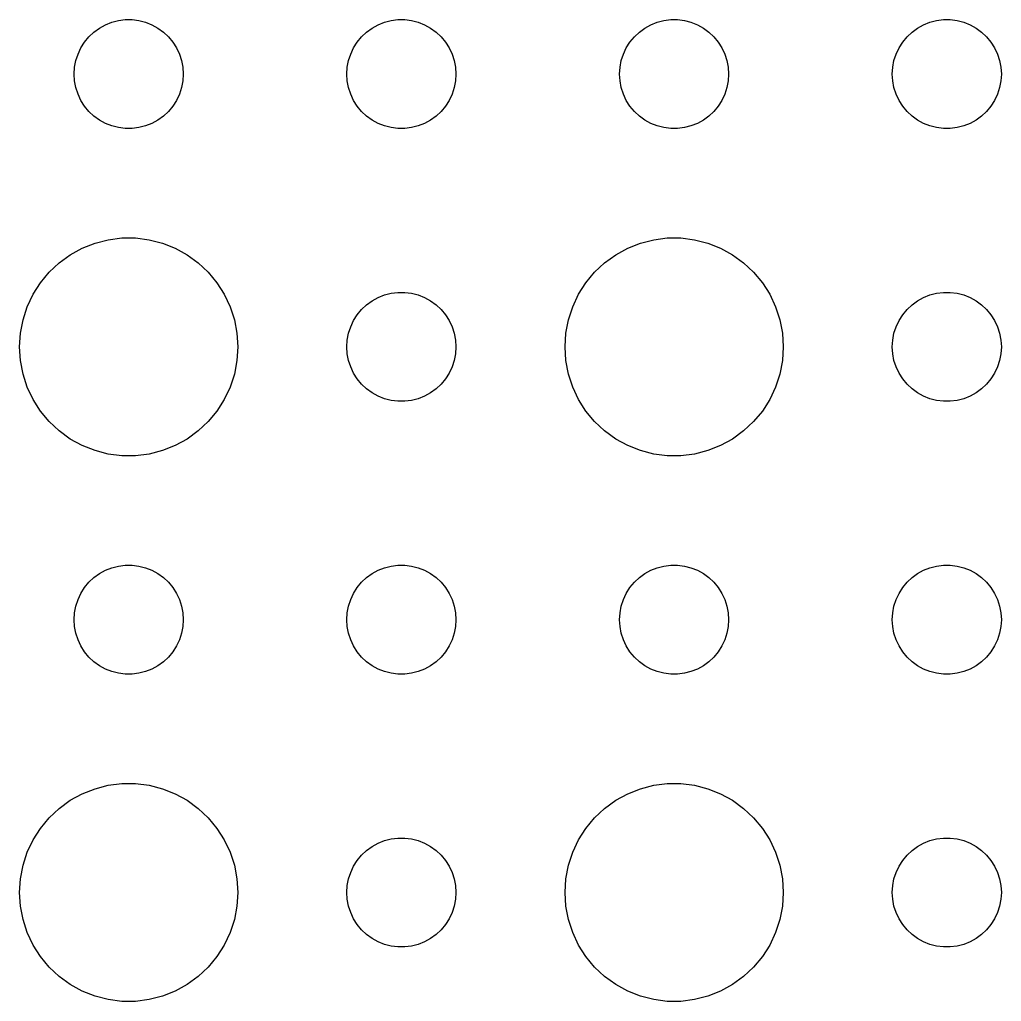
# Model space of a CAD drawing. Header units: metres. Extents: x -134 to 134, y 176 to 508.
# Drawn here: x 34.5 to 61.5, y 225.01 to 252 of the extents above; entities that cross this region are included whole.
import ezdxf

# ---------------------------------------------------------------- set-up
doc = ezdxf.new("R2010")
doc.units = ezdxf.units.M

msp = doc.modelspace()

# ---------------------------------------------------------------- linework, layer by layer
for p, q in [((36.8613, 251.857), (37.0365, 251.927)), ((37.0365, 251.927), (37.2189, 251.973)), ((37.2189, 251.973), (37.4058, 251.997)), ((37.4058, 251.997), (37.5942, 251.997)), ((37.5942, 251.997), (37.7811, 251.973)), ((37.7811, 251.973), (37.9635, 251.927)), ((37.9635, 251.927), (38.1387, 251.857)), ((44.3613, 251.857), (44.5365, 251.927)), ((44.5365, 251.927), (44.7189, 251.973)), ((44.7189, 251.973), (44.9058, 251.997)), ((44.9058, 251.997), (45.0942, 251.997)), ((45.0942, 251.997), (45.2811, 251.973)), ((45.2811, 251.973), (45.4635, 251.927)), ((45.4635, 251.927), (45.6387, 251.857)), ((51.8613, 251.857), (52.0365, 251.927)), ((52.0365, 251.927), (52.2189, 251.973)), ((52.2189, 251.973), (52.4058, 251.997)), ((52.4058, 251.997), (52.5942, 251.997)), ((52.5942, 251.997), (52.7811, 251.973)), ((52.7811, 251.973), (52.9635, 251.927)), ((52.9635, 251.927), (53.1387, 251.857)), ((59.3613, 251.857), (59.5365, 251.927)), ((59.5365, 251.927), (59.7189, 251.973)), ((59.7189, 251.973), (59.9058, 251.997)), ((59.9058, 251.997), (60.0942, 251.997)), ((60.0942, 251.997), (60.2811, 251.973)), ((60.2811, 251.973), (60.4635, 251.927)), ((60.4635, 251.927), (60.6387, 251.857)), ((36.4065, 251.527), (36.5439, 251.656)), ((36.5439, 251.656), (36.6963, 251.766)), ((36.6963, 251.766), (36.8613, 251.857)), ((38.1387, 251.857), (38.3037, 251.766)), ((38.3037, 251.766), (38.4561, 251.656)), ((38.4561, 251.656), (38.5934, 251.527)), ((43.9065, 251.527), (44.0439, 251.656)), ((44.0439, 251.656), (44.1963, 251.766)), ((44.1963, 251.766), (44.3613, 251.857)), ((45.6387, 251.857), (45.8037, 251.766)), ((45.8037, 251.766), (45.9561, 251.656)), ((45.9561, 251.656), (46.0934, 251.527)), ((51.4065, 251.527), (51.5439, 251.656)), ((51.5439, 251.656), (51.6963, 251.766)), ((51.6963, 251.766), (51.8613, 251.857)), ((53.1387, 251.857), (53.3037, 251.766)), ((53.3037, 251.766), (53.4561, 251.656)), ((53.4561, 251.656), (53.5934, 251.527)), ((58.9065, 251.527), (59.0439, 251.656)), ((59.0439, 251.656), (59.1963, 251.766)), ((59.1963, 251.766), (59.3613, 251.857)), ((60.6387, 251.857), (60.8037, 251.766)), ((60.8037, 251.766), (60.9561, 251.656)), ((60.9561, 251.656), (61.0934, 251.527)), ((36.1855, 251.223), (36.2865, 251.382)), ((36.2865, 251.382), (36.4065, 251.527)), ((38.5934, 251.527), (38.7135, 251.382)), ((38.7135, 251.382), (38.8145, 251.223)), ((43.6855, 251.223), (43.7865, 251.382)), ((43.7865, 251.382), (43.9065, 251.527)), ((46.0934, 251.527), (46.2135, 251.382)), ((46.2135, 251.382), (46.3145, 251.223)), ((51.1855, 251.223), (51.2865, 251.382)), ((51.2865, 251.382), (51.4065, 251.527)), ((53.5934, 251.527), (53.7135, 251.382)), ((53.7135, 251.382), (53.8145, 251.223)), ((58.6855, 251.223), (58.7865, 251.382)), ((58.7865, 251.382), (58.9065, 251.527)), ((61.0934, 251.527), (61.2135, 251.382)), ((61.2135, 251.382), (61.3145, 251.223)), ((36.1053, 251.052), (36.1855, 251.223)), ((38.8145, 251.223), (38.8947, 251.052)), ((43.6053, 251.052), (43.6855, 251.223)), ((46.3145, 251.223), (46.3947, 251.052)), ((51.1053, 251.052), (51.1855, 251.223)), ((53.8145, 251.223), (53.8947, 251.052)), ((58.6053, 251.052), (58.6855, 251.223)), ((61.3145, 251.223), (61.3947, 251.052)), ((36.0118, 250.688), (36.0471, 250.873)), ((36.0471, 250.873), (36.1053, 251.052)), ((38.8947, 251.052), (38.9529, 250.873)), ((38.9529, 250.873), (38.9882, 250.688)), ((43.5118, 250.688), (43.5471, 250.873)), ((43.5471, 250.873), (43.6053, 251.052)), ((46.3947, 251.052), (46.4529, 250.873)), ((46.4529, 250.873), (46.4882, 250.688)), ((51.0118, 250.688), (51.0471, 250.873)), ((51.0471, 250.873), (51.1053, 251.052)), ((53.8947, 251.052), (53.9529, 250.873)), ((53.9529, 250.873), (53.9882, 250.688)), ((58.5118, 250.688), (58.5471, 250.873)), ((58.5471, 250.873), (58.6053, 251.052)), ((61.3947, 251.052), (61.4529, 250.873)), ((61.4529, 250.873), (61.4882, 250.688)), ((36, 250.5), (36.0118, 250.688)), ((38.9882, 250.688), (39, 250.5)), ((43.5, 250.5), (43.5118, 250.688)), ((46.4882, 250.688), (46.5, 250.5)), ((51, 250.5), (51.0118, 250.688)), ((53.9882, 250.688), (54, 250.5)), ((58.5, 250.5), (58.5118, 250.688)), ((61.4882, 250.688), (61.5, 250.5)), ((36.0118, 250.312), (36, 250.5)), ((36.0471, 250.127), (36.0118, 250.312)), ((38.9882, 250.312), (38.9529, 250.127)), ((39, 250.5), (38.9882, 250.312)), ((43.5118, 250.312), (43.5, 250.5)), ((43.5471, 250.127), (43.5118, 250.312)), ((46.4882, 250.312), (46.4529, 250.127)), ((46.5, 250.5), (46.4882, 250.312)), ((51.0118, 250.312), (51, 250.5)), ((51.0471, 250.127), (51.0118, 250.312)), ((53.9882, 250.312), (53.9529, 250.127)), ((54, 250.5), (53.9882, 250.312)), ((58.5118, 250.312), (58.5, 250.5)), ((58.5471, 250.127), (58.5118, 250.312)), ((61.4882, 250.312), (61.4529, 250.127)), ((61.5, 250.5), (61.4882, 250.312)), ((36.1053, 249.948), (36.0471, 250.127)), ((38.9529, 250.127), (38.8947, 249.948)), ((43.6053, 249.948), (43.5471, 250.127)), ((46.4529, 250.127), (46.3947, 249.948)), ((51.1053, 249.948), (51.0471, 250.127)), ((53.9529, 250.127), (53.8947, 249.948)), ((58.6053, 249.948), (58.5471, 250.127)), ((61.4529, 250.127), (61.3947, 249.948)), ((36.1855, 249.777), (36.1053, 249.948)), ((36.2865, 249.618), (36.1855, 249.777)), ((38.8145, 249.777), (38.7135, 249.618)), ((38.8947, 249.948), (38.8145, 249.777)), ((43.6855, 249.777), (43.6053, 249.948)), ((43.7865, 249.618), (43.6855, 249.777)), ((46.3145, 249.777), (46.2135, 249.618)), ((46.3947, 249.948), (46.3145, 249.777)), ((51.1855, 249.777), (51.1053, 249.948)), ((51.2865, 249.618), (51.1855, 249.777)), ((53.8145, 249.777), (53.7135, 249.618)), ((53.8947, 249.948), (53.8145, 249.777)), ((58.6855, 249.777), (58.6053, 249.948)), ((58.7865, 249.618), (58.6855, 249.777)), ((61.3145, 249.777), (61.2135, 249.618)), ((61.3947, 249.948), (61.3145, 249.777)), ((36.4065, 249.473), (36.2865, 249.618)), ((38.7135, 249.618), (38.5934, 249.473)), ((43.9065, 249.473), (43.7865, 249.618)), ((46.2135, 249.618), (46.0934, 249.473)), ((51.4065, 249.473), (51.2865, 249.618)), ((53.7135, 249.618), (53.5934, 249.473)), ((58.9065, 249.473), (58.7865, 249.618)), ((61.2135, 249.618), (61.0934, 249.473)), ((36.5439, 249.344), (36.4065, 249.473)), ((36.6963, 249.234), (36.5439, 249.344)), ((36.8613, 249.143), (36.6963, 249.234)), ((38.3037, 249.234), (38.1387, 249.143)), ((38.4561, 249.344), (38.3037, 249.234)), ((38.5934, 249.473), (38.4561, 249.344)), ((44.0439, 249.344), (43.9065, 249.473)), ((44.1963, 249.234), (44.0439, 249.344)), ((44.3613, 249.143), (44.1963, 249.234)), ((45.8037, 249.234), (45.6387, 249.143)), ((45.9561, 249.344), (45.8037, 249.234)), ((46.0934, 249.473), (45.9561, 249.344)), ((51.5439, 249.344), (51.4065, 249.473)), ((51.6963, 249.234), (51.5439, 249.344)), ((51.8613, 249.143), (51.6963, 249.234)), ((53.3037, 249.234), (53.1387, 249.143)), ((53.4561, 249.344), (53.3037, 249.234)), ((53.5934, 249.473), (53.4561, 249.344)), ((59.0439, 249.344), (58.9065, 249.473)), ((59.1963, 249.234), (59.0439, 249.344)), ((59.3613, 249.143), (59.1963, 249.234)), ((60.8037, 249.234), (60.6387, 249.143)), ((60.9561, 249.344), (60.8037, 249.234)), ((61.0934, 249.473), (60.9561, 249.344)), ((37.0365, 249.073), (36.8613, 249.143)), ((37.2189, 249.027), (37.0365, 249.073)), ((37.4058, 249.003), (37.2189, 249.027)), ((37.5942, 249.003), (37.4058, 249.003)), ((37.7811, 249.027), (37.5942, 249.003)), ((37.9635, 249.073), (37.7811, 249.027)), ((38.1387, 249.143), (37.9635, 249.073)), ((44.5365, 249.073), (44.3613, 249.143)), ((44.7189, 249.027), (44.5365, 249.073)), ((44.9058, 249.003), (44.7189, 249.027)), ((45.0942, 249.003), (44.9058, 249.003)), ((45.2811, 249.027), (45.0942, 249.003)), ((45.4635, 249.073), (45.2811, 249.027)), ((45.6387, 249.143), (45.4635, 249.073)), ((52.0365, 249.073), (51.8613, 249.143)), ((52.2189, 249.027), (52.0365, 249.073)), ((52.4058, 249.003), (52.2189, 249.027)), ((52.5942, 249.003), (52.4058, 249.003)), ((52.7811, 249.027), (52.5942, 249.003)), ((52.9635, 249.073), (52.7811, 249.027)), ((53.1387, 249.143), (52.9635, 249.073)), ((59.5365, 249.073), (59.3613, 249.143)), ((59.7189, 249.027), (59.5365, 249.073)), ((59.9058, 249.003), (59.7189, 249.027)), ((60.0942, 249.003), (59.9058, 249.003)), ((60.2811, 249.027), (60.0942, 249.003)), ((60.4635, 249.073), (60.2811, 249.027)), ((60.6387, 249.143), (60.4635, 249.073)), ((36.9379, 245.947), (37.3116, 245.994)), ((37.3116, 245.994), (37.6884, 245.994)), ((37.6884, 245.994), (38.0621, 245.947)), ((51.9379, 245.947), (52.3116, 245.994)), ((52.3116, 245.994), (52.6884, 245.994)), ((52.6884, 245.994), (53.0621, 245.947)), ((35.8925, 245.533), (36.2227, 245.714)), ((36.2227, 245.714), (36.5729, 245.853)), ((36.5729, 245.853), (36.9379, 245.947)), ((38.0621, 245.947), (38.427, 245.853)), ((38.427, 245.853), (38.7773, 245.714)), ((38.7773, 245.714), (39.1075, 245.533)), ((50.8925, 245.533), (51.2227, 245.714)), ((51.2227, 245.714), (51.5729, 245.853)), ((51.5729, 245.853), (51.9379, 245.947)), ((53.0621, 245.947), (53.427, 245.853)), ((53.427, 245.853), (53.7773, 245.714)), ((53.7773, 245.714), (54.1075, 245.533)), ((35.5877, 245.312), (35.8925, 245.533)), ((39.1075, 245.533), (39.4123, 245.312)), ((50.5877, 245.312), (50.8925, 245.533)), ((54.1075, 245.533), (54.4123, 245.312)), ((35.3131, 245.054), (35.5877, 245.312)), ((39.4123, 245.312), (39.6869, 245.054)), ((50.3131, 245.054), (50.5877, 245.312)), ((54.4123, 245.312), (54.6869, 245.054)), ((35.0729, 244.763), (35.3131, 245.054)), ((39.6869, 245.054), (39.927, 244.763)), ((50.0729, 244.763), (50.3131, 245.054)), ((54.6869, 245.054), (54.927, 244.763)), ((34.8711, 244.445), (35.0729, 244.763)), ((39.927, 244.763), (40.1289, 244.445)), ((49.8711, 244.445), (50.0729, 244.763)), ((54.927, 244.763), (55.1289, 244.445)), ((34.7107, 244.104), (34.8711, 244.445)), ((40.1289, 244.445), (40.2893, 244.104)), ((44.1963, 244.266), (44.3613, 244.357)), ((44.3613, 244.357), (44.5365, 244.427)), ((44.5365, 244.427), (44.7189, 244.473)), ((44.7189, 244.473), (44.9058, 244.497)), ((44.9058, 244.497), (45.0942, 244.497)), ((45.0942, 244.497), (45.2811, 244.473)), ((45.2811, 244.473), (45.4635, 244.427)), ((45.4635, 244.427), (45.6387, 244.357)), ((45.6387, 244.357), (45.8037, 244.266)), ((49.7107, 244.104), (49.8711, 244.445)), ((55.1289, 244.445), (55.2893, 244.104)), ((59.1963, 244.266), (59.3613, 244.357)), ((59.3613, 244.357), (59.5365, 244.427)), ((59.5365, 244.427), (59.7189, 244.473)), ((59.7189, 244.473), (59.9058, 244.497)), ((59.9058, 244.497), (60.0942, 244.497)), ((60.0942, 244.497), (60.2811, 244.473)), ((60.2811, 244.473), (60.4635, 244.427)), ((60.4635, 244.427), (60.6387, 244.357)), ((60.6387, 244.357), (60.8037, 244.266)), ((34.5942, 243.746), (34.7107, 244.104)), ((40.2893, 244.104), (40.4057, 243.746)), ((43.9065, 244.027), (44.0439, 244.156)), ((44.0439, 244.156), (44.1963, 244.266)), ((45.8037, 244.266), (45.9561, 244.156)), ((45.9561, 244.156), (46.0934, 244.027)), ((49.5942, 243.746), (49.7107, 244.104)), ((55.2893, 244.104), (55.4057, 243.746)), ((58.9065, 244.027), (59.0439, 244.156)), ((59.0439, 244.156), (59.1963, 244.266)), ((60.8037, 244.266), (60.9561, 244.156)), ((60.9561, 244.156), (61.0934, 244.027)), ((43.6855, 243.723), (43.7865, 243.882)), ((43.7865, 243.882), (43.9065, 244.027)), ((46.0934, 244.027), (46.2135, 243.882)), ((46.2135, 243.882), (46.3145, 243.723)), ((58.6855, 243.723), (58.7865, 243.882)), ((58.7865, 243.882), (58.9065, 244.027)), ((61.0934, 244.027), (61.2135, 243.882)), ((61.2135, 243.882), (61.3145, 243.723)), ((34.5237, 243.376), (34.5942, 243.746)), ((40.4057, 243.746), (40.4763, 243.376)), ((43.5471, 243.373), (43.6053, 243.552)), ((43.6053, 243.552), (43.6855, 243.723)), ((46.3145, 243.723), (46.3947, 243.552)), ((46.3947, 243.552), (46.4529, 243.373)), ((49.5237, 243.376), (49.5942, 243.746)), ((55.4057, 243.746), (55.4763, 243.376)), ((58.5471, 243.373), (58.6053, 243.552)), ((58.6053, 243.552), (58.6855, 243.723)), ((61.3145, 243.723), (61.3947, 243.552)), ((61.3947, 243.552), (61.4529, 243.373)), ((34.5, 243), (34.5237, 243.376)), ((40.4763, 243.376), (40.5, 243)), ((43.5118, 243.188), (43.5471, 243.373)), ((46.4529, 243.373), (46.4882, 243.188)), ((49.5, 243), (49.5237, 243.376)), ((55.4763, 243.376), (55.5, 243)), ((58.5118, 243.188), (58.5471, 243.373)), ((61.4529, 243.373), (61.4882, 243.188)), ((43.5, 243), (43.5118, 243.188)), ((46.4882, 243.188), (46.5, 243)), ((58.5, 243), (58.5118, 243.188)), ((61.4882, 243.188), (61.5, 243)), ((34.5237, 242.624), (34.5, 243)), ((40.5, 243), (40.4763, 242.624)), ((43.5118, 242.812), (43.5, 243)), ((43.5471, 242.627), (43.5118, 242.812)), ((46.4882, 242.812), (46.4529, 242.627)), ((46.5, 243), (46.4882, 242.812)), ((49.5237, 242.624), (49.5, 243)), ((55.5, 243), (55.4763, 242.624)), ((58.5118, 242.812), (58.5, 243)), ((58.5471, 242.627), (58.5118, 242.812)), ((61.4882, 242.812), (61.4529, 242.627)), ((61.5, 243), (61.4882, 242.812)), ((34.5942, 242.254), (34.5237, 242.624)), ((40.4763, 242.624), (40.4057, 242.254)), ((43.6053, 242.448), (43.5471, 242.627)), ((46.4529, 242.627), (46.3947, 242.448)), ((49.5942, 242.254), (49.5237, 242.624)), ((55.4763, 242.624), (55.4057, 242.254)), ((58.6053, 242.448), (58.5471, 242.627)), ((61.4529, 242.627), (61.3947, 242.448)), ((34.7107, 241.896), (34.5942, 242.254)), ((40.4057, 242.254), (40.2893, 241.896)), ((43.6855, 242.277), (43.6053, 242.448)), ((43.7865, 242.118), (43.6855, 242.277)), ((46.3145, 242.277), (46.2135, 242.118)), ((46.3947, 242.448), (46.3145, 242.277)), ((49.7107, 241.896), (49.5942, 242.254)), ((55.4057, 242.254), (55.2893, 241.896)), ((58.6855, 242.277), (58.6053, 242.448)), ((58.7865, 242.118), (58.6855, 242.277)), ((61.3145, 242.277), (61.2135, 242.118)), ((61.3947, 242.448), (61.3145, 242.277)), ((43.9065, 241.973), (43.7865, 242.118)), ((44.0439, 241.844), (43.9065, 241.973)), ((46.0934, 241.973), (45.9561, 241.844)), ((46.2135, 242.118), (46.0934, 241.973)), ((58.9065, 241.973), (58.7865, 242.118)), ((59.0439, 241.844), (58.9065, 241.973)), ((61.0934, 241.973), (60.9561, 241.844)), ((61.2135, 242.118), (61.0934, 241.973)), ((34.8711, 241.555), (34.7107, 241.896)), ((40.2893, 241.896), (40.1289, 241.555)), ((44.1963, 241.734), (44.0439, 241.844)), ((44.3613, 241.643), (44.1963, 241.734)), ((45.8037, 241.734), (45.6387, 241.643)), ((45.9561, 241.844), (45.8037, 241.734)), ((49.8711, 241.555), (49.7107, 241.896)), ((55.2893, 241.896), (55.1289, 241.555)), ((59.1963, 241.734), (59.0439, 241.844)), ((59.3613, 241.643), (59.1963, 241.734)), ((60.8037, 241.734), (60.6387, 241.643)), ((60.9561, 241.844), (60.8037, 241.734)), ((35.0729, 241.237), (34.8711, 241.555)), ((40.1289, 241.555), (39.927, 241.237)), ((44.5365, 241.573), (44.3613, 241.643)), ((44.7189, 241.527), (44.5365, 241.573)), ((44.9058, 241.503), (44.7189, 241.527)), ((45.0942, 241.503), (44.9058, 241.503)), ((45.2811, 241.527), (45.0942, 241.503)), ((45.4635, 241.573), (45.2811, 241.527)), ((45.6387, 241.643), (45.4635, 241.573)), ((50.0729, 241.237), (49.8711, 241.555)), ((55.1289, 241.555), (54.927, 241.237)), ((59.5365, 241.573), (59.3613, 241.643)), ((59.7189, 241.527), (59.5365, 241.573)), ((59.9058, 241.503), (59.7189, 241.527)), ((60.0942, 241.503), (59.9058, 241.503)), ((60.2811, 241.527), (60.0942, 241.503)), ((60.4635, 241.573), (60.2811, 241.527)), ((60.6387, 241.643), (60.4635, 241.573)), ((35.3131, 240.946), (35.0729, 241.237)), ((39.927, 241.237), (39.6869, 240.946)), ((50.3131, 240.946), (50.0729, 241.237)), ((54.927, 241.237), (54.6869, 240.946)), ((35.5877, 240.688), (35.3131, 240.946)), ((39.6869, 240.946), (39.4123, 240.688)), ((50.5877, 240.688), (50.3131, 240.946)), ((54.6869, 240.946), (54.4123, 240.688)), ((35.8925, 240.467), (35.5877, 240.688)), ((39.4123, 240.688), (39.1075, 240.467)), ((50.8925, 240.467), (50.5877, 240.688)), ((54.4123, 240.688), (54.1075, 240.467)), ((36.2227, 240.286), (35.8925, 240.467)), ((39.1075, 240.467), (38.7773, 240.286)), ((51.2227, 240.286), (50.8925, 240.467)), ((54.1075, 240.467), (53.7773, 240.286)), ((36.5729, 240.147), (36.2227, 240.286)), ((36.9379, 240.053), (36.5729, 240.147)), ((37.3116, 240.006), (36.9379, 240.053)), ((38.0621, 240.053), (37.6884, 240.006)), ((38.427, 240.147), (38.0621, 240.053)), ((38.7773, 240.286), (38.427, 240.147)), ((51.5729, 240.147), (51.2227, 240.286)), ((51.9379, 240.053), (51.5729, 240.147)), ((52.3116, 240.006), (51.9379, 240.053)), ((53.0621, 240.053), (52.6884, 240.006)), ((53.427, 240.147), (53.0621, 240.053)), ((53.7773, 240.286), (53.427, 240.147)), ((37.6884, 240.006), (37.3116, 240.006)), ((52.6884, 240.006), (52.3116, 240.006)), ((36.6963, 236.766), (36.8613, 236.857)), ((36.8613, 236.857), (37.0365, 236.927)), ((37.0365, 236.927), (37.2189, 236.973)), ((37.2189, 236.973), (37.4058, 236.997)), ((37.4058, 236.997), (37.5942, 236.997)), ((37.5942, 236.997), (37.7811, 236.973)), ((37.7811, 236.973), (37.9635, 236.927)), ((37.9635, 236.927), (38.1387, 236.857)), ((38.1387, 236.857), (38.3037, 236.766)), ((44.1963, 236.766), (44.3613, 236.857)), ((44.3613, 236.857), (44.5365, 236.927)), ((44.5365, 236.927), (44.7189, 236.973)), ((44.7189, 236.973), (44.9058, 236.997)), ((44.9058, 236.997), (45.0942, 236.997)), ((45.0942, 236.997), (45.2811, 236.973)), ((45.2811, 236.973), (45.4635, 236.927)), ((45.4635, 236.927), (45.6387, 236.857)), ((45.6387, 236.857), (45.8037, 236.766)), ((51.6963, 236.766), (51.8613, 236.857)), ((51.8613, 236.857), (52.0365, 236.927)), ((52.0365, 236.927), (52.2189, 236.973)), ((52.2189, 236.973), (52.4058, 236.997)), ((52.4058, 236.997), (52.5942, 236.997)), ((52.5942, 236.997), (52.7811, 236.973)), ((52.7811, 236.973), (52.9635, 236.927)), ((52.9635, 236.927), (53.1387, 236.857)), ((53.1387, 236.857), (53.3037, 236.766)), ((59.1963, 236.766), (59.3613, 236.857)), ((59.3613, 236.857), (59.5365, 236.927)), ((59.5365, 236.927), (59.7189, 236.973)), ((59.7189, 236.973), (59.9058, 236.997)), ((59.9058, 236.997), (60.0942, 236.997)), ((60.0942, 236.997), (60.2811, 236.973)), ((60.2811, 236.973), (60.4635, 236.927)), ((60.4635, 236.927), (60.6387, 236.857)), ((60.6387, 236.857), (60.8037, 236.766)), ((36.2865, 236.382), (36.4065, 236.527)), ((36.4065, 236.527), (36.5439, 236.656)), ((36.5439, 236.656), (36.6963, 236.766)), ((38.3037, 236.766), (38.4561, 236.656)), ((38.4561, 236.656), (38.5934, 236.527)), ((38.5934, 236.527), (38.7135, 236.382)), ((43.7865, 236.382), (43.9065, 236.527)), ((43.9065, 236.527), (44.0439, 236.656)), ((44.0439, 236.656), (44.1963, 236.766)), ((45.8037, 236.766), (45.9561, 236.656)), ((45.9561, 236.656), (46.0934, 236.527)), ((46.0934, 236.527), (46.2135, 236.382)), ((51.2865, 236.382), (51.4065, 236.527)), ((51.4065, 236.527), (51.5439, 236.656)), ((51.5439, 236.656), (51.6963, 236.766)), ((53.3037, 236.766), (53.4561, 236.656)), ((53.4561, 236.656), (53.5934, 236.527)), ((53.5934, 236.527), (53.7135, 236.382)), ((58.7865, 236.382), (58.9065, 236.527)), ((58.9065, 236.527), (59.0439, 236.656)), ((59.0439, 236.656), (59.1963, 236.766)), ((60.8037, 236.766), (60.9561, 236.656)), ((60.9561, 236.656), (61.0934, 236.527)), ((61.0934, 236.527), (61.2135, 236.382)), ((36.1855, 236.223), (36.2865, 236.382)), ((38.7135, 236.382), (38.8145, 236.223)), ((43.6855, 236.223), (43.7865, 236.382)), ((46.2135, 236.382), (46.3145, 236.223)), ((51.1855, 236.223), (51.2865, 236.382)), ((53.7135, 236.382), (53.8145, 236.223)), ((58.6855, 236.223), (58.7865, 236.382)), ((61.2135, 236.382), (61.3145, 236.223)), ((36.0471, 235.873), (36.1053, 236.052)), ((36.1053, 236.052), (36.1855, 236.223)), ((38.8145, 236.223), (38.8947, 236.052)), ((38.8947, 236.052), (38.9529, 235.873)), ((43.5471, 235.873), (43.6053, 236.052)), ((43.6053, 236.052), (43.6855, 236.223)), ((46.3145, 236.223), (46.3947, 236.052)), ((46.3947, 236.052), (46.4529, 235.873)), ((51.0471, 235.873), (51.1053, 236.052)), ((51.1053, 236.052), (51.1855, 236.223)), ((53.8145, 236.223), (53.8947, 236.052)), ((53.8947, 236.052), (53.9529, 235.873)), ((58.5471, 235.873), (58.6053, 236.052)), ((58.6053, 236.052), (58.6855, 236.223)), ((61.3145, 236.223), (61.3947, 236.052)), ((61.3947, 236.052), (61.4529, 235.873)), ((36.0118, 235.688), (36.0471, 235.873)), ((38.9529, 235.873), (38.9882, 235.688)), ((43.5118, 235.688), (43.5471, 235.873)), ((46.4529, 235.873), (46.4882, 235.688)), ((51.0118, 235.688), (51.0471, 235.873)), ((53.9529, 235.873), (53.9882, 235.688)), ((58.5118, 235.688), (58.5471, 235.873)), ((61.4529, 235.873), (61.4882, 235.688)), ((36, 235.5), (36.0118, 235.688)), ((36.0118, 235.312), (36, 235.5)), ((38.9882, 235.688), (39, 235.5)), ((39, 235.5), (38.9882, 235.312)), ((43.5, 235.5), (43.5118, 235.688)), ((43.5118, 235.312), (43.5, 235.5)), ((46.4882, 235.688), (46.5, 235.5)), ((46.5, 235.5), (46.4882, 235.312)), ((51, 235.5), (51.0118, 235.688)), ((51.0118, 235.312), (51, 235.5)), ((53.9882, 235.688), (54, 235.5)), ((54, 235.5), (53.9882, 235.312)), ((58.5, 235.5), (58.5118, 235.688)), ((58.5118, 235.312), (58.5, 235.5)), ((61.4882, 235.688), (61.5, 235.5)), ((61.5, 235.5), (61.4882, 235.312)), ((36.0471, 235.127), (36.0118, 235.312)), ((38.9882, 235.312), (38.9529, 235.127)), ((43.5471, 235.127), (43.5118, 235.312)), ((46.4882, 235.312), (46.4529, 235.127)), ((51.0471, 235.127), (51.0118, 235.312)), ((53.9882, 235.312), (53.9529, 235.127)), ((58.5471, 235.127), (58.5118, 235.312)), ((61.4882, 235.312), (61.4529, 235.127)), ((36.1053, 234.948), (36.0471, 235.127)), ((36.1855, 234.777), (36.1053, 234.948)), ((38.8947, 234.948), (38.8145, 234.777)), ((38.9529, 235.127), (38.8947, 234.948)), ((43.6053, 234.948), (43.5471, 235.127)), ((43.6855, 234.777), (43.6053, 234.948)), ((46.3947, 234.948), (46.3145, 234.777)), ((46.4529, 235.127), (46.3947, 234.948)), ((51.1053, 234.948), (51.0471, 235.127)), ((51.1855, 234.777), (51.1053, 234.948)), ((53.8947, 234.948), (53.8145, 234.777)), ((53.9529, 235.127), (53.8947, 234.948)), ((58.6053, 234.948), (58.5471, 235.127)), ((58.6855, 234.777), (58.6053, 234.948)), ((61.3947, 234.948), (61.3145, 234.777)), ((61.4529, 235.127), (61.3947, 234.948)), ((36.2865, 234.618), (36.1855, 234.777)), ((38.8145, 234.777), (38.7135, 234.618)), ((43.7865, 234.618), (43.6855, 234.777)), ((46.3145, 234.777), (46.2135, 234.618)), ((51.2865, 234.618), (51.1855, 234.777)), ((53.8145, 234.777), (53.7135, 234.618)), ((58.7865, 234.618), (58.6855, 234.777)), ((61.3145, 234.777), (61.2135, 234.618)), ((36.4065, 234.473), (36.2865, 234.618)), ((36.5439, 234.344), (36.4065, 234.473)), ((38.5934, 234.473), (38.4561, 234.344)), ((38.7135, 234.618), (38.5934, 234.473)), ((43.9065, 234.473), (43.7865, 234.618)), ((44.0439, 234.344), (43.9065, 234.473)), ((46.0934, 234.473), (45.9561, 234.344)), ((46.2135, 234.618), (46.0934, 234.473)), ((51.4065, 234.473), (51.2865, 234.618)), ((51.5439, 234.344), (51.4065, 234.473)), ((53.5934, 234.473), (53.4561, 234.344)), ((53.7135, 234.618), (53.5934, 234.473)), ((58.9065, 234.473), (58.7865, 234.618)), ((59.0439, 234.344), (58.9065, 234.473)), ((61.0934, 234.473), (60.9561, 234.344)), ((61.2135, 234.618), (61.0934, 234.473)), ((36.6963, 234.234), (36.5439, 234.344)), ((36.8613, 234.143), (36.6963, 234.234)), ((37.0365, 234.073), (36.8613, 234.143)), ((38.1387, 234.143), (37.9635, 234.073)), ((38.3037, 234.234), (38.1387, 234.143)), ((38.4561, 234.344), (38.3037, 234.234)), ((44.1963, 234.234), (44.0439, 234.344)), ((44.3613, 234.143), (44.1963, 234.234)), ((44.5365, 234.073), (44.3613, 234.143)), ((45.6387, 234.143), (45.4635, 234.073)), ((45.8037, 234.234), (45.6387, 234.143)), ((45.9561, 234.344), (45.8037, 234.234)), ((51.6963, 234.234), (51.5439, 234.344)), ((51.8613, 234.143), (51.6963, 234.234)), ((52.0365, 234.073), (51.8613, 234.143)), ((53.1387, 234.143), (52.9635, 234.073)), ((53.3037, 234.234), (53.1387, 234.143)), ((53.4561, 234.344), (53.3037, 234.234)), ((59.1963, 234.234), (59.0439, 234.344)), ((59.3613, 234.143), (59.1963, 234.234)), ((59.5365, 234.073), (59.3613, 234.143)), ((60.6387, 234.143), (60.4635, 234.073)), ((60.8037, 234.234), (60.6387, 234.143)), ((60.9561, 234.344), (60.8037, 234.234)), ((37.2189, 234.027), (37.0365, 234.073)), ((37.4058, 234.003), (37.2189, 234.027)), ((37.5942, 234.003), (37.4058, 234.003)), ((37.7811, 234.027), (37.5942, 234.003)), ((37.9635, 234.073), (37.7811, 234.027)), ((44.7189, 234.027), (44.5365, 234.073)), ((44.9058, 234.003), (44.7189, 234.027)), ((45.0942, 234.003), (44.9058, 234.003)), ((45.2811, 234.027), (45.0942, 234.003)), ((45.4635, 234.073), (45.2811, 234.027)), ((52.2189, 234.027), (52.0365, 234.073)), ((52.4058, 234.003), (52.2189, 234.027)), ((52.5942, 234.003), (52.4058, 234.003)), ((52.7811, 234.027), (52.5942, 234.003)), ((52.9635, 234.073), (52.7811, 234.027)), ((59.7189, 234.027), (59.5365, 234.073)), ((59.9058, 234.003), (59.7189, 234.027)), ((60.0942, 234.003), (59.9058, 234.003)), ((60.2811, 234.027), (60.0942, 234.003)), ((60.4635, 234.073), (60.2811, 234.027)), ((36.2227, 230.714), (36.5729, 230.853)), ((36.5729, 230.853), (36.9379, 230.947)), ((36.9379, 230.947), (37.3116, 230.994)), ((37.3116, 230.994), (37.6884, 230.994)), ((37.6884, 230.994), (38.0621, 230.947)), ((38.0621, 230.947), (38.427, 230.853)), ((38.427, 230.853), (38.7773, 230.714)), ((51.2227, 230.714), (51.5729, 230.853)), ((51.5729, 230.853), (51.9379, 230.947)), ((51.9379, 230.947), (52.3116, 230.994)), ((52.3116, 230.994), (52.6884, 230.994)), ((52.6884, 230.994), (53.0621, 230.947)), ((53.0621, 230.947), (53.427, 230.853)), ((53.427, 230.853), (53.7773, 230.714)), ((35.8925, 230.533), (36.2227, 230.714)), ((38.7773, 230.714), (39.1075, 230.533)), ((50.8925, 230.533), (51.2227, 230.714)), ((53.7773, 230.714), (54.1075, 230.533)), ((35.3131, 230.054), (35.5877, 230.312)), ((35.5877, 230.312), (35.8925, 230.533)), ((39.1075, 230.533), (39.4123, 230.312)), ((39.4123, 230.312), (39.6869, 230.054)), ((50.3131, 230.054), (50.5877, 230.312)), ((50.5877, 230.312), (50.8925, 230.533)), ((54.1075, 230.533), (54.4123, 230.312)), ((54.4123, 230.312), (54.6869, 230.054)), ((35.0729, 229.763), (35.3131, 230.054)), ((39.6869, 230.054), (39.927, 229.763)), ((50.0729, 229.763), (50.3131, 230.054)), ((54.6869, 230.054), (54.927, 229.763)), ((34.8711, 229.445), (35.0729, 229.763)), ((39.927, 229.763), (40.1289, 229.445)), ((49.8711, 229.445), (50.0729, 229.763)), ((54.927, 229.763), (55.1289, 229.445)), ((34.7107, 229.104), (34.8711, 229.445)), ((40.1289, 229.445), (40.2893, 229.104)), ((44.0439, 229.156), (44.1963, 229.266)), ((44.1963, 229.266), (44.3613, 229.357)), ((44.3613, 229.357), (44.5365, 229.427)), ((44.5365, 229.427), (44.7189, 229.473)), ((44.7189, 229.473), (44.9058, 229.497)), ((44.9058, 229.497), (45.0942, 229.497)), ((45.0942, 229.497), (45.2811, 229.473)), ((45.2811, 229.473), (45.4635, 229.427)), ((45.4635, 229.427), (45.6387, 229.357)), ((45.6387, 229.357), (45.8037, 229.266)), ((45.8037, 229.266), (45.9561, 229.156)), ((49.7107, 229.104), (49.8711, 229.445)), ((55.1289, 229.445), (55.2893, 229.104)), ((59.0439, 229.156), (59.1963, 229.266)), ((59.1963, 229.266), (59.3613, 229.357)), ((59.3613, 229.357), (59.5365, 229.427)), ((59.5365, 229.427), (59.7189, 229.473)), ((59.7189, 229.473), (59.9058, 229.497)), ((59.9058, 229.497), (60.0942, 229.497)), ((60.0942, 229.497), (60.2811, 229.473)), ((60.2811, 229.473), (60.4635, 229.427)), ((60.4635, 229.427), (60.6387, 229.357)), ((60.6387, 229.357), (60.8037, 229.266)), ((60.8037, 229.266), (60.9561, 229.156)), ((34.5942, 228.746), (34.7107, 229.104)), ((40.2893, 229.104), (40.4057, 228.746)), ((43.7865, 228.882), (43.9065, 229.027)), ((43.9065, 229.027), (44.0439, 229.156)), ((45.9561, 229.156), (46.0934, 229.027)), ((46.0934, 229.027), (46.2135, 228.882)), ((49.5942, 228.746), (49.7107, 229.104)), ((55.2893, 229.104), (55.4057, 228.746)), ((58.7865, 228.882), (58.9065, 229.027)), ((58.9065, 229.027), (59.0439, 229.156)), ((60.9561, 229.156), (61.0934, 229.027)), ((61.0934, 229.027), (61.2135, 228.882)), ((34.5237, 228.376), (34.5942, 228.746)), ((40.4057, 228.746), (40.4763, 228.376)), ((43.6053, 228.552), (43.6855, 228.723)), ((43.6855, 228.723), (43.7865, 228.882)), ((46.2135, 228.882), (46.3145, 228.723)), ((46.3145, 228.723), (46.3947, 228.552)), ((49.5237, 228.376), (49.5942, 228.746)), ((55.4057, 228.746), (55.4763, 228.376)), ((58.6053, 228.552), (58.6855, 228.723)), ((58.6855, 228.723), (58.7865, 228.882)), ((61.2135, 228.882), (61.3145, 228.723)), ((61.3145, 228.723), (61.3947, 228.552)), ((43.5471, 228.373), (43.6053, 228.552)), ((46.3947, 228.552), (46.4529, 228.373)), ((58.5471, 228.373), (58.6053, 228.552)), ((61.3947, 228.552), (61.4529, 228.373)), ((34.5, 228), (34.5237, 228.376)), ((40.4763, 228.376), (40.5, 228)), ((43.5, 228), (43.5118, 228.188)), ((43.5118, 228.188), (43.5471, 228.373)), ((46.4529, 228.373), (46.4882, 228.188)), ((46.4882, 228.188), (46.5, 228)), ((49.5, 228), (49.5237, 228.376)), ((55.4763, 228.376), (55.5, 228)), ((58.5, 228), (58.5118, 228.188)), ((58.5118, 228.188), (58.5471, 228.373)), ((61.4529, 228.373), (61.4882, 228.188)), ((61.4882, 228.188), (61.5, 228)), ((34.5237, 227.624), (34.5, 228)), ((40.5, 228), (40.4763, 227.624)), ((43.5118, 227.812), (43.5, 228)), ((46.5, 228), (46.4882, 227.812)), ((49.5237, 227.624), (49.5, 228)), ((55.5, 228), (55.4763, 227.624)), ((58.5118, 227.812), (58.5, 228)), ((61.5, 228), (61.4882, 227.812)), ((34.5942, 227.254), (34.5237, 227.624)), ((40.4763, 227.624), (40.4057, 227.254)), ((43.5471, 227.627), (43.5118, 227.812)), ((43.6053, 227.448), (43.5471, 227.627)), ((46.4529, 227.627), (46.3947, 227.448)), ((46.4882, 227.812), (46.4529, 227.627)), ((49.5942, 227.254), (49.5237, 227.624)), ((55.4763, 227.624), (55.4057, 227.254)), ((58.5471, 227.627), (58.5118, 227.812)), ((58.6053, 227.448), (58.5471, 227.627)), ((61.4529, 227.627), (61.3947, 227.448)), ((61.4882, 227.812), (61.4529, 227.627)), ((43.6855, 227.277), (43.6053, 227.448)), ((46.3947, 227.448), (46.3145, 227.277)), ((58.6855, 227.277), (58.6053, 227.448)), ((61.3947, 227.448), (61.3145, 227.277)), ((34.7107, 226.896), (34.5942, 227.254)), ((40.4057, 227.254), (40.2893, 226.896)), ((43.7865, 227.118), (43.6855, 227.277)), ((43.9065, 226.973), (43.7865, 227.118)), ((46.2135, 227.118), (46.0934, 226.973)), ((46.3145, 227.277), (46.2135, 227.118)), ((49.7107, 226.896), (49.5942, 227.254)), ((55.4057, 227.254), (55.2893, 226.896)), ((58.7865, 227.118), (58.6855, 227.277)), ((58.9065, 226.973), (58.7865, 227.118)), ((61.2135, 227.118), (61.0934, 226.973)), ((61.3145, 227.277), (61.2135, 227.118)), ((34.8711, 226.555), (34.7107, 226.896)), ((40.2893, 226.896), (40.1289, 226.555)), ((44.0439, 226.844), (43.9065, 226.973)), ((44.1963, 226.734), (44.0439, 226.844)), ((45.9561, 226.844), (45.8037, 226.734)), ((46.0934, 226.973), (45.9561, 226.844)), ((49.8711, 226.555), (49.7107, 226.896)), ((55.2893, 226.896), (55.1289, 226.555)), ((59.0439, 226.844), (58.9065, 226.973)), ((59.1963, 226.734), (59.0439, 226.844)), ((60.9561, 226.844), (60.8037, 226.734)), ((61.0934, 226.973), (60.9561, 226.844)), ((35.0729, 226.237), (34.8711, 226.555)), ((40.1289, 226.555), (39.927, 226.237)), ((44.3613, 226.643), (44.1963, 226.734)), ((44.5365, 226.573), (44.3613, 226.643)), ((44.7189, 226.527), (44.5365, 226.573)), ((45.4635, 226.573), (45.2811, 226.527)), ((45.6387, 226.643), (45.4635, 226.573)), ((45.8037, 226.734), (45.6387, 226.643)), ((50.0729, 226.237), (49.8711, 226.555)), ((55.1289, 226.555), (54.927, 226.237)), ((59.3613, 226.643), (59.1963, 226.734)), ((59.5365, 226.573), (59.3613, 226.643)), ((59.7189, 226.527), (59.5365, 226.573)), ((60.4635, 226.573), (60.2811, 226.527)), ((60.6387, 226.643), (60.4635, 226.573)), ((60.8037, 226.734), (60.6387, 226.643)), ((44.9058, 226.503), (44.7189, 226.527)), ((45.0942, 226.503), (44.9058, 226.503)), ((45.2811, 226.527), (45.0942, 226.503)), ((59.9058, 226.503), (59.7189, 226.527)), ((60.0942, 226.503), (59.9058, 226.503)), ((60.2811, 226.527), (60.0942, 226.503)), ((35.3131, 225.946), (35.0729, 226.237)), ((39.927, 226.237), (39.6869, 225.946)), ((50.3131, 225.946), (50.0729, 226.237)), ((54.927, 226.237), (54.6869, 225.946)), ((35.5877, 225.688), (35.3131, 225.946)), ((39.6869, 225.946), (39.4123, 225.688)), ((50.5877, 225.688), (50.3131, 225.946)), ((54.6869, 225.946), (54.4123, 225.688)), ((35.8925, 225.467), (35.5877, 225.688)), ((36.2227, 225.286), (35.8925, 225.467)), ((39.1075, 225.467), (38.7773, 225.286)), ((39.4123, 225.688), (39.1075, 225.467)), ((50.8925, 225.467), (50.5877, 225.688)), ((51.2227, 225.286), (50.8925, 225.467)), ((54.1075, 225.467), (53.7773, 225.286)), ((54.4123, 225.688), (54.1075, 225.467)), ((36.5729, 225.147), (36.2227, 225.286)), ((38.7773, 225.286), (38.427, 225.147)), ((51.5729, 225.147), (51.2227, 225.286)), ((53.7773, 225.286), (53.427, 225.147)), ((36.9379, 225.053), (36.5729, 225.147)), ((37.3116, 225.006), (36.9379, 225.053)), ((37.6884, 225.006), (37.3116, 225.006)), ((38.0621, 225.053), (37.6884, 225.006)), ((38.427, 225.147), (38.0621, 225.053)), ((51.9379, 225.053), (51.5729, 225.147)), ((52.3116, 225.006), (51.9379, 225.053)), ((52.6884, 225.006), (52.3116, 225.006)), ((53.0621, 225.053), (52.6884, 225.006)), ((53.427, 225.147), (53.0621, 225.053))]:
    msp.add_line(p, q)

doc.saveas('drawing.dxf')
